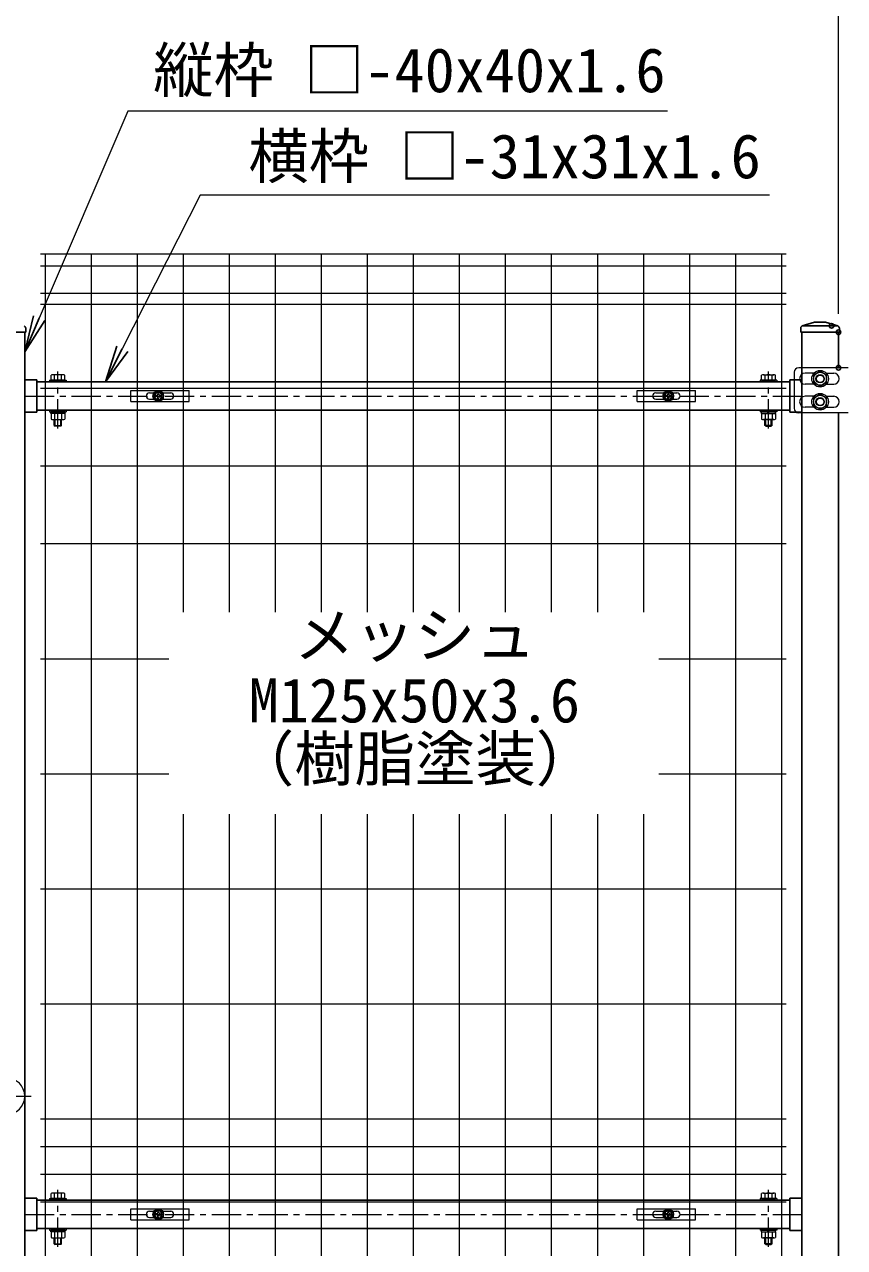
# Model space of a CAD drawing. Units: millimetres, scale not verified. Extents: x -4200 to 4200, y -2970 to 2970.
# Drawn here: x -2534 to -1643, y 314 to 1642 of the extents above; entities that cross this region are included whole.
import ezdxf
from ezdxf.enums import TextEntityAlignment as Align

# ---------------------------------------------------------------- set-up
doc = ezdxf.new("R2010")
doc.units = ezdxf.units.MM
doc.header["$LTSCALE"] = 10
doc.header["$PDMODE"] = 32
doc.header["$PDSIZE"] = 5
doc.linetypes.add('USER1', pattern=[50.8, 31.75, -6.35, 6.35, -6.35])
for name, color, linetype, lineweight in [('0-1_D-STR1', 1, 'Continuous', 25), ('0-2_D-BMK', 2, 'USER1', 13), ('0-3_D-STR3', 3, 'Continuous', 13), ('0-6_D-STR-DIM', 7, 'Continuous', 13), ('0-8_Defpoints', 6, 'Continuous', 25), ('0-9_D-STR-TXT', 7, 'Continuous', 13), ('0-D_D-STR2', 7, 'Continuous', 13)]:
    doc.layers.add(name, color=color, linetype=linetype, lineweight=lineweight)
doc.layers.add('0-7_0', color=7, linetype='Continuous')
doc.styles.add('ＭＳ ゴシック', font='')
doc.styles.get('ＭＳ ゴシック').set_extended_font_data('MS Gothic')

# ---------------------------------------------------------------- blocks, each defined once
blk = doc.blocks.new('U36')
at = {"layer": '0-1_D-STR1'}
for p, q in [((510, 19150), (90, 19150)), ((500, 19150), (500, 300)), ((510, 19196), (510, 19150)), ((8930, 19196), (8930, 19150)), ((9350, 19150), (8930, 19150)), ((8940, 19150), (8940, 300)), ((8946.9, 19219), (9080, 19260)), ((9329.6, 19220), (8954, 19220)), ((9200, 19260), (9080, 19260)), ((9333.1, 19219), (9200, 19260)), ((9340, 19150), (9340, 18765)), ((9350, 19196), (9350, 19150)), ((500, 18632.5), (630, 18632.5)), ((630, 18632.5), (630, 18282.5)), ((630, 18612.5), (8810, 18612.5)), ((8810, 18632.5), (8810, 18282.5)), ((8940, 18632.5), (8810, 18632.5)), ((500, 18282.5), (630, 18282.5)), ((630, 18302.5), (8810, 18302.5)), ((8940, 18282.5), (8810, 18282.5)), ((9340, 18275), (9340, 2650)), ((500, 9742.5), (630, 9742.5)), ((630, 9742.5), (630, 9392.5)), ((8810, 9722.5), (630, 9722.5)), ((8940, 9742.5), (8810, 9742.5)), ((8810, 9742.5), (8810, 9392.5)), ((500, 9392.5), (630, 9392.5)), ((8810, 9412.5), (630, 9412.5)), ((8940, 9392.5), (8810, 9392.5))]:
    blk.add_line(p, q, dxfattribs=at)
for centre, start, end in [((486, 19196), 0, 72.84994), ((8954, 19196), 90, 180), ((9326, 19196), 0, 72.84994)]:
    blk.add_arc(centre, 24, start, end, dxfattribs=at)
at = {"layer": '0-2_D-BMK'}
for p, q in [((860, 18104), (860, 18724.9)), ((8580, 18104), (8580, 18724.9)), ((500, 18457.5), (8940, 18457.5)), ((-642.1, 10850), (568.4, 10850)), ((860, 9214), (860, 9834.9)), ((8580, 9214), (8580, 9834.9)), ((500, 9567.5), (8940, 9567.5))]:
    blk.add_line(p, q, dxfattribs=at)
at = {"layer": '0-3_D-STR3'}
for p, q in [((9446, 18765), (8907.4, 18765)), ((770, 18628.5), (770, 18612.5)), ((770, 18628.5), (950, 18628.5)), ((770, 18612.5), (950, 18612.5)), ((785, 18628.5), (785, 18683)), ((935, 18628.5), (785, 18628.5)), ((916.3, 18688.5), (803.8, 18688.5)), ((822.5, 18628.5), (822.5, 18683)), ((897.5, 18628.5), (897.5, 18683)), ((935, 18628.5), (935, 18683)), ((950, 18628.5), (950, 18612.5)), ((8490, 18628.5), (8490, 18612.5)), ((8670, 18628.5), (8490, 18628.5)), ((8670, 18612.5), (8490, 18612.5)), ((8505, 18628.5), (8505, 18683)), ((8505, 18628.5), (8655, 18628.5)), ((8523.7, 18688.5), (8636.2, 18688.5)), ((8542.5, 18628.5), (8542.5, 18683)), ((8617.5, 18628.5), (8617.5, 18683)), ((8655, 18628.5), (8655, 18683)), ((8670, 18628.5), (8670, 18612.5)), ((8857.4, 18715), (8857.4, 18325)), ((9072.9, 18705), (8977.4, 18705)), ((9207.1, 18705), (9287.4, 18705)), ((9072.9, 18585), (8977.4, 18585)), ((9207.1, 18585), (9287.4, 18585)), ((9072.9, 18455), (8977.4, 18455)), ((9207.1, 18455), (9287.4, 18455)), ((770, 18302.5), (770, 18286.5)), ((770, 18302.5), (950, 18302.5)), ((770, 18286.5), (950, 18286.5)), ((785, 18266.5), (785, 18207)), ((822.5, 18266.5), (822.5, 18207)), ((863.8, 18266.5), (852.2, 18286.5)), ((870.7, 18266.5), (859.1, 18286.5)), ((897.5, 18266.5), (897.5, 18207)), ((935, 18266.5), (935, 18207)), ((950, 18302.5), (950, 18286.5)), ((8490, 18302.5), (8490, 18286.5)), ((8670, 18302.5), (8490, 18302.5)), ((8670, 18286.5), (8490, 18286.5)), ((8505, 18266.5), (8505, 18207)), ((8542.5, 18266.5), (8542.5, 18207)), ((8569.3, 18266.5), (8580.8, 18286.5)), ((8576.2, 18266.5), (8587.8, 18286.5)), ((8617.5, 18266.5), (8617.5, 18207)), ((8655, 18266.5), (8655, 18207)), ((8670, 18302.5), (8670, 18286.5)), ((9446, 18275), (8907.4, 18275)), ((9072.9, 18335), (8977.4, 18335)), ((9207.1, 18335), (9287.4, 18335)), ((803.8, 18201.5), (916.3, 18201.5)), ((820, 18138.5), (820, 18201.5)), ((820, 18138.5), (830, 18128.5)), ((820, 18138.5), (900, 18138.5)), ((830, 18128.5), (830, 18201.5)), ((890, 18128.5), (830, 18128.5)), ((890, 18128.5), (890, 18201.5)), ((890, 18128.5), (900, 18138.5)), ((900, 18138.5), (900, 18201.5)), ((8636.2, 18201.5), (8523.7, 18201.5)), ((8540, 18138.5), (8540, 18201.5)), ((8550, 18128.5), (8540, 18138.5)), ((8620, 18138.5), (8540, 18138.5)), ((8550, 18128.5), (8550, 18201.5)), ((8550, 18128.5), (8610, 18128.5)), ((8610, 18128.5), (8610, 18201.5)), ((8620, 18138.5), (8610, 18128.5)), ((8620, 18138.5), (8620, 18201.5)), ((770, 9738.5), (770, 9722.5)), ((770, 9738.5), (950, 9738.5)), ((770, 9722.5), (950, 9722.5)), ((785, 9738.5), (785, 9793)), ((935, 9738.5), (785, 9738.5)), ((916.3, 9798.5), (803.8, 9798.5)), ((822.5, 9738.5), (822.5, 9793)), ((897.5, 9738.5), (897.5, 9793)), ((935, 9738.5), (935, 9793)), ((950, 9738.5), (950, 9722.5)), ((8490, 9738.5), (8490, 9722.5)), ((8670, 9738.5), (8490, 9738.5)), ((8670, 9722.5), (8490, 9722.5)), ((8505, 9738.5), (8505, 9793)), ((8505, 9738.5), (8655, 9738.5)), ((8523.7, 9798.5), (8636.2, 9798.5)), ((8542.5, 9738.5), (8542.5, 9793)), ((8617.5, 9738.5), (8617.5, 9793)), ((8655, 9738.5), (8655, 9793)), ((8670, 9738.5), (8670, 9722.5)), ((770, 9412.5), (770, 9396.5)), ((770, 9412.5), (950, 9412.5)), ((770, 9396.5), (950, 9396.5)), ((785, 9376.5), (785, 9317)), ((803.8, 9311.5), (916.3, 9311.5)), ((820, 9248.5), (820, 9311.5)), ((822.5, 9376.5), (822.5, 9317)), ((830, 9238.5), (830, 9311.5)), ((863.8, 9376.5), (852.2, 9396.5)), ((870.7, 9376.5), (859.2, 9396.5)), ((890, 9238.5), (890, 9311.5)), ((897.5, 9376.5), (897.5, 9317)), ((900, 9248.5), (900, 9311.5)), ((935, 9376.5), (935, 9317)), ((950, 9412.5), (950, 9396.5)), ((8490, 9412.5), (8490, 9396.5)), ((8670, 9412.5), (8490, 9412.5)), ((8670, 9396.5), (8490, 9396.5)), ((8505, 9376.5), (8505, 9317)), ((8636.2, 9311.5), (8523.7, 9311.5)), ((8540, 9248.5), (8540, 9311.5)), ((8542.5, 9376.5), (8542.5, 9317)), ((8550, 9238.5), (8550, 9311.5)), ((8569.3, 9376.5), (8580.9, 9396.5)), ((8576.2, 9376.5), (8587.8, 9396.5)), ((8610, 9238.5), (8610, 9311.5)), ((8617.5, 9376.5), (8617.5, 9317)), ((8620, 9248.5), (8620, 9311.5)), ((8655, 9376.5), (8655, 9317)), ((8670, 9412.5), (8670, 9396.5)), ((820, 9248.5), (830, 9238.5)), ((820, 9248.5), (900, 9248.5)), ((890, 9238.5), (830, 9238.5)), ((890, 9238.5), (900, 9248.5)), ((8550, 9238.5), (8540, 9248.5)), ((8620, 9248.5), (8540, 9248.5)), ((8550, 9238.5), (8610, 9238.5)), ((8620, 9248.5), (8610, 9238.5))]:
    blk.add_line(p, q, dxfattribs=at)
for points in [[(9140, 18726), (9069.9, 18685.5), (9069.9, 18604.5), (9140, 18564), (9210.2, 18604.5), (9210.2, 18685.5)], [(9140, 18476), (9069.9, 18435.5), (9069.9, 18354.5), (9140, 18314), (9210.2, 18354.5), (9210.2, 18435.5)]]:
    blk.add_lwpolyline(points, close=True, dxfattribs=at)
for points in [[(937, 18266.5), (783, 18266.5), (783, 18286.5)], [(937, 18266.5), (937, 18286.5), (783, 18286.5)], [(8503, 18266.5), (8657, 18266.5), (8657, 18286.5)], [(8503, 18266.5), (8503, 18286.5), (8657, 18286.5)], [(937, 9376.5), (783, 9376.5), (783, 9396.5)], [(937, 9376.5), (937, 9396.5), (783, 9396.5)], [(8503, 9376.5), (8657, 9376.5), (8657, 9396.5)], [(8503, 9376.5), (8503, 9396.5), (8657, 9396.5)]]:
    blk.add_lwpolyline(points, dxfattribs=at)
for centre, radius in [((9140, 18645), 90), ((9140, 18645), 90), ((9140, 18645), 70.3), ((9140, 18645), 45), ((9140, 18645), 40), ((9140, 18645), 40), ((9140, 18395), 90), ((9140, 18395), 90), ((9140, 18395), 70.3), ((9140, 18395), 45), ((9140, 18395), 40), ((9140, 18395), 40)]:
    blk.add_circle(centre, radius, dxfattribs=at)
for centre, radius, start, end in [((8907.4, 18715), 50, 90, 180), ((803.8, 18654), 34.5, 57.13278, 122.86722), ((860, 18558.6), 129.9, 73.22135, 106.77865), ((916.3, 18654), 34.5, 57.13278, 122.86722), ((8523.7, 18654), 34.5, 57.13278, 122.86722), ((8580, 18558.6), 129.9, 73.22135, 106.77865), ((8636.2, 18654), 34.5, 57.13278, 122.86722), ((8977.4, 18645), 60, 90, 270), ((9287.4, 18645), 60, 270, 90), ((8977.4, 18395), 60, 90, 270), ((9287.4, 18395), 60, 270, 90), ((803.8, 18236), 34.5, 237.13278, 302.86722), ((860, 18331.4), 129.9, 253.22135, 286.77865), ((916.3, 18236), 34.5, 237.13278, 302.86722), ((8523.7, 18236), 34.5, 237.13278, 302.86722), ((8580, 18331.4), 129.9, 253.22135, 286.77865), ((8636.2, 18236), 34.5, 237.13278, 302.86722), ((8907.4, 18325), 50, 180, 270), ((300, 10850), 200, 270, 89.99983), ((803.8, 9764), 34.5, 57.13278, 122.86722), ((860, 9668.6), 129.9, 73.22135, 106.77865), ((916.3, 9764), 34.5, 57.13278, 122.86722), ((8523.7, 9764), 34.5, 57.13278, 122.86722), ((8580, 9668.6), 129.9, 73.22135, 106.77865), ((8636.2, 9764), 34.5, 57.13278, 122.86722), ((803.8, 9346), 34.5, 237.13278, 302.86722), ((860, 9441.4), 129.9, 253.22135, 286.77865), ((916.3, 9346), 34.5, 237.13278, 302.86722), ((8523.7, 9346), 34.5, 237.13278, 302.86722), ((8580, 9441.4), 129.9, 253.22135, 286.77865), ((8636.2, 9346), 34.5, 237.13278, 302.86722)]:
    blk.add_arc(centre, radius, start, end, dxfattribs=at)
at = {"layer": '0-8_Defpoints'}
for centre in [(1950, 18457.5), (7490, 18457.5), (1950, 9567.5), (7490, 9567.5)]:
    blk.add_circle(centre, 40, dxfattribs=at)
blk = doc.blocks.new('A$Cc5bff5c2')
at = {"layer": '0-3_D-STR3'}
for p, q in [((-297.7, 60), (337.3, 60)), ((-297.7, -60), (-297.7, 60)), ((-95.2, 35), (-45.6, 35)), ((-18.5, 4.2), (-31.5, 3.9)), ((-31.5, 3.9), (-31.5, -4)), ((-4, 31.5), (-4.2, 18.5)), ((-4, 31.5), (4, 31.5)), ((4, 31.5), (4.2, 18.5)), ((18.5, 4.2), (31.5, 3.9)), ((31.5, 3.9), (31.5, -4)), ((45.6, 35), (134.8, 35)), ((-95.2, -35), (-45.6, -35)), ((-18.5, -4.2), (-31.5, -4)), ((-4, -31.5), (-4.2, -18.5)), ((18.5, -4.2), (31.5, -4)), ((45.6, -35), (134.8, -35))]:
    blk.add_line(p, q, dxfattribs=at)
for points in [[(-297.7, -60), (337.3, -60), (337.3, 60)], [(-4, -31.5), (4, -31.5), (4.2, -18.5)]]:
    blk.add_lwpolyline(points, dxfattribs=at)
for radius in [57.5, 52.5]:
    blk.add_circle((0, 0), radius, dxfattribs=at)
for centre, radius, start, end in [((-95.2, 0), 35, 90, 270), ((-19.1, 19), 14.9, 270, 0), ((19.1, 19), 14.9, 180, 270), ((134.8, 0), 35, 270, 90), ((-19.1, -19), 14.9, 0, 90), ((19.1, -19), 14.9, 90, 180)]:
    blk.add_arc(centre, radius, start, end, dxfattribs=at)
blk = doc.blocks.new('A$C5ba32ecb')
at = {"layer": '0-3_D-STR3'}
for p, q in [((-337.5, 60), (297.5, 60)), ((-337.5, -60), (-337.5, 60)), ((-135, 35), (-45.6, 35)), ((-18.5, 4.2), (-31.5, 3.9)), ((-31.5, 3.9), (-31.5, -4)), ((-4, 31.5), (-4.2, 18.5)), ((-4, 31.5), (4, 31.5)), ((4, 31.5), (4.2, 18.5)), ((18.5, 4.2), (31.5, 3.9)), ((31.5, 3.9), (31.5, -4)), ((45.6, 35), (95, 35)), ((-135, -35), (-45.6, -35)), ((-18.5, -4.2), (-31.5, -4)), ((-4, -31.5), (-4.2, -18.5)), ((18.5, -4.2), (31.5, -4)), ((45.6, -35), (95, -35))]:
    blk.add_line(p, q, dxfattribs=at)
for points in [[(-337.5, -60), (297.5, -60), (297.5, 60)], [(-4, -31.5), (4, -31.5), (4.2, -18.5)]]:
    blk.add_lwpolyline(points, dxfattribs=at)
for radius in [57.5, 52.5]:
    blk.add_circle((0, 0), radius, dxfattribs=at)
for centre, radius, start, end in [((-135, 0), 35, 90, 270), ((-19.1, 19), 14.9, 270, 0), ((19.1, 19), 14.9, 180, 270), ((95, 0), 35, 270, 90), ((-19.1, -19), 14.9, 0, 90), ((19.1, -19), 14.9, 90, 180)]:
    blk.add_arc(centre, radius, start, end, dxfattribs=at)
blk = doc.blocks.new('_Open')
at = {"layer": '0-7_0'}
blk.add_line((-10, 1.667), (0, 0), dxfattribs=at)
blk.add_lwpolyline([(-10, -1.667), (0, 0), (-10, 0)], dxfattribs=at)

msp = doc.modelspace()

# ---------------------------------------------------------------- linework, layer by layer
at = {"layer": '0-6_D-STR-DIM'}
msp.add_line((-1649.8, 1327.99), (-1649.8, 1708.04), dxfattribs=at)
msp.add_line((-1649.8, 1327.99), (-1649.8, 1708.04), dxfattribs=at)
at = {"layer": '0-8_Defpoints'}
for p in [(-1657.3, 1314.99), (-1649.8, 1307.99), (-1649.8, 1269.49)]:
    msp.add_point(p, dxfattribs=at)
at = {"layer": '0-9_D-STR-TXT'}
for points in [[(-1835.75, 1548.18), (-2421.96, 1548.18), (-2518.07, 1323.37)], [(-1724.65, 1456.96), (-2343.34, 1456.96), (-2427.88, 1289.98)]]:
    msp.add_lwpolyline(points, dxfattribs=at)
at = {"layer": '0-D_D-STR2'}
for p, q in [((-1706.8, 1393), (-2516.8, 1393)), ((-2511.8, 1393), (-2511.8, -577)), ((-2461.8, 1393), (-2461.8, -577)), ((-2411.8, 1393), (-2411.8, -577)), ((-2361.8, 1393), (-2361.8, 1003.96)), ((-2311.8, 1393), (-2311.8, 1003.96)), ((-2261.8, 1393), (-2261.8, 1003.96)), ((-2211.8, 1393), (-2211.8, 1003.96)), ((-2161.8, 1393), (-2161.8, 1003.96)), ((-2111.8, 1393), (-2111.8, 1003.96)), ((-2061.8, 1393), (-2061.8, 1003.96)), ((-2011.8, 1393), (-2011.8, 1003.96)), ((-1961.8, 1393), (-1961.8, 1003.96)), ((-1911.8, 1393), (-1911.8, 1003.96)), ((-1861.8, 1393), (-1861.8, 1003.96)), ((-1811.8, 1393), (-1811.8, -577)), ((-1761.8, 1393), (-1761.8, -577)), ((-1711.8, 1393), (-1711.8, -577)), ((-1706.8, 1379.9), (-2516.8, 1379.9)), ((-1706.8, 1350.1), (-2516.8, 1350.1)), ((-1706.8, 1338.24), (-2516.8, 1338.24)), ((-1706.8, 1247), (-2516.8, 1247)), ((-1706.8, 1162.5), (-2516.8, 1162.5)), ((-1706.8, 1078), (-2516.8, 1078)), ((-2377.2, 953), (-2516.8, 953)), ((-1706.8, 953), (-1845.1, 953)), ((-2377.2, 828), (-2516.8, 828)), ((-1706.8, 828), (-1845.1, 828)), ((-2361.8, 784.57), (-2361.8, -577)), ((-2311.8, 784.57), (-2311.8, -577)), ((-2261.8, 784.57), (-2261.8, -577)), ((-2211.8, 784.57), (-2211.8, -577)), ((-2161.8, 784.57), (-2161.8, -577)), ((-2111.8, 784.57), (-2111.8, -577)), ((-2061.8, 784.57), (-2061.8, -577)), ((-2011.8, 784.57), (-2011.8, -577)), ((-1961.8, 784.57), (-1961.8, -577)), ((-1911.8, 784.57), (-1911.8, -577)), ((-1861.8, 784.57), (-1861.8, -577)), ((-1706.8, 703), (-2516.8, 703)), ((-1706.8, 578), (-2516.8, 578)), ((-1706.8, 453), (-2516.8, 453)), ((-1706.8, 423), (-2516.8, 423)), ((-1706.8, 393), (-2516.8, 393)), ((-1706.8, 363), (-2516.8, 363))]:
    msp.add_line(p, q, dxfattribs=at)

# ---------------------------------------------------------------- block references
at = {"layer": '0-6_D-STR-DIM', "xscale": 0.1, "yscale": 0.1}
for name, p in [('U36', (-2583.8, -607.01)), ('A$Cc5bff5c2', (-2388.77, 1238.74)), ('A$C5ba32ecb', (-1834.8, 1238.74)), ('A$Cc5bff5c2', (-2388.77, 349.74)), ('A$C5ba32ecb', (-1834.8, 349.74))]:
    msp.add_blockref(name, p, dxfattribs=at)
at = {"layer": '0-9_D-STR-TXT', "xscale": 4, "yscale": 4}
for p, rotation in [((-2533.8, 1286.59), 246.85112), ((-2445.95, 1254.29), 243.14853)]:
    msp.add_blockref('_Open', p, dxfattribs=dict(at, rotation=rotation))

# ---------------------------------------------------------------- texts
at = {"layer": '0-9_D-STR-TXT', "style": 'ＭＳ ゴシック'}
for s, p in [('縦枠 □-40x40x1.6 ', (-2394.33, 1554.32)), ('横枠 □-31x31x1.6 ', (-2290.89, 1460.81)), ('メッシュ', (-2241.29, 940.4))]:
    msp.add_text(s, height=48.09, dxfattribs=at).set_placement(p, align=Align.BOTTOM_LEFT)
at = {"layer": '0-D_D-STR2', "style": 'ＭＳ ゴシック'}
for s, p in [('M125x50x3.6', (-2290.48, 869.7)), ('（樹脂塗装）', (-2306.62, 806.26))]:
    msp.add_text(s, height=48.09, dxfattribs=at).set_placement(p, align=Align.BOTTOM_LEFT)

doc.saveas('drawing.dxf')
